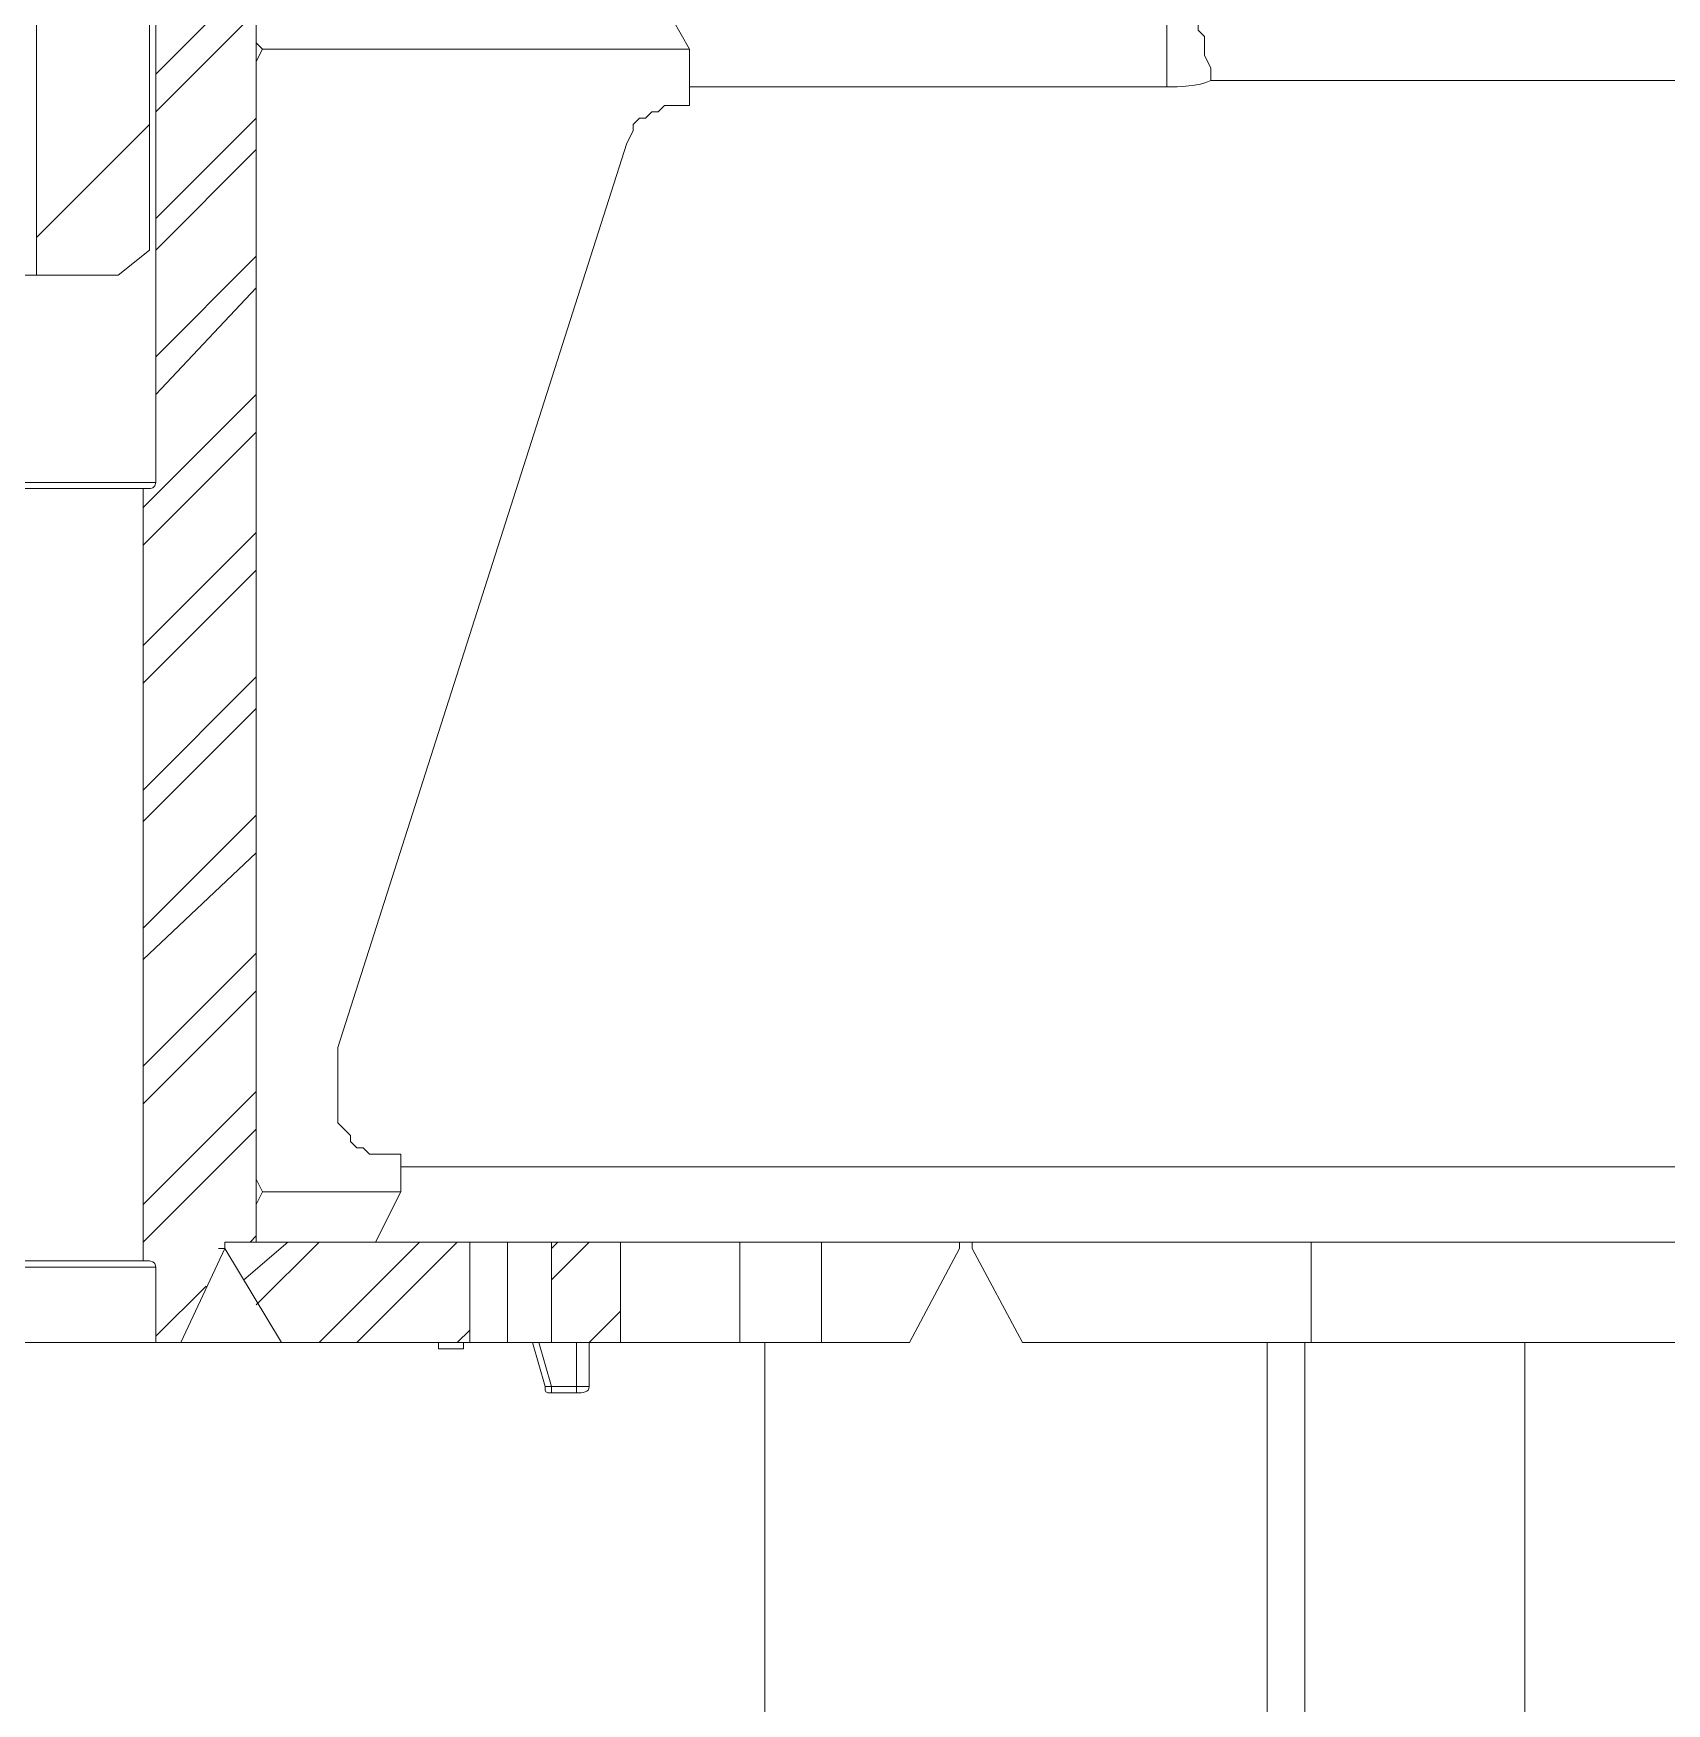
# Model space of a CAD drawing. Header units: millimetres. Extents: x 25083 to 52777, y 24772 to 45779.
# Drawn here: x 46324.7 to 46421.3, y 38540.3 to 38639 of the extents above; entities that cross this region are included whole.
import ezdxf

# ---------------------------------------------------------------- set-up
doc = ezdxf.new("R2010")
doc.units = ezdxf.units.MM

# ---------------------------------------------------------------- blocks, each defined once
blk = doc.blocks.new('zw$F4C5')
at = {"color": 7, "lineweight": 5}
for points in [[(214.646, 156.713), (214.646, 186.794)], [(221.33, 183.451), (221.33, 158.199)], [(221.701, 177.51), (221.701, 144.459)], [(227.643, 99.524), (227.643, 172.682)], [(251.781, 172.682), (253.267, 170.082)], [(281.49, 167.854), (281.49, 171.939)], [(284.09, 168.226), (284.09, 168.968), (283.718, 169.711), (283.718, 170.825), (283.347, 171.197), (283.347, 171.568), (282.976, 171.939), (282.976, 172.311), (282.604, 172.682)], [(227.643, 170.454), (228.014, 170.082)], [(228.014, 170.082), (227.643, 169.34)], [(253.267, 170.082), (228.014, 170.082)], [(253.267, 166.74), (253.267, 170.082)], [(320.483, 168.226), (284.09, 168.226)], [(281.49, 167.854), (253.267, 167.854)], [(249.553, 164.512), (249.925, 165.255), (249.925, 165.626), (250.296, 165.997), (250.667, 165.997), (251.039, 166.369), (251.41, 166.369), (251.781, 166.74), (252.153, 166.74)], [(252.153, 166.74), (253.267, 166.74)], [(232.471, 111.036), (249.553, 164.512)], [(219.473, 156.713), (221.33, 158.199)], [(203.505, 156.713), (219.473, 156.713)], [(221.701, 144.459), (201.648, 144.459)], [(202.019, 144.087), (221.33, 144.087)], [(220.959, 98.41), (220.959, 144.087)], [(232.471, 109.551), (232.471, 111.036)], [(232.471, 108.065), (232.471, 109.551)], [(235.07, 104.723), (234.328, 104.723), (233.956, 105.095), (233.585, 105.095), (233.213, 105.466), (233.213, 105.837), (232.471, 106.58), (232.471, 108.065)], [(236.184, 104.723), (235.07, 104.723)], [(236.184, 102.495), (236.184, 104.723)], [(236.184, 103.981), (343.136, 103.981)], [(227.643, 103.238), (228.014, 102.495)], [(227.643, 101.752), (228.014, 102.495)], [(228.014, 102.495), (236.184, 102.495)], [(236.184, 102.495), (234.699, 99.524)], [(223.187, 93.582), (225.786, 99.153)], [(225.415, 99.153), (225.786, 99.153)], [(225.786, 99.153), (225.786, 99.524)], [(225.786, 99.524), (225.786, 99.153)], [(225.786, 99.524), (249.182, 99.524)], [(229.129, 93.582), (225.786, 99.153)], [(240.269, 99.524), (240.269, 93.582)], [(242.497, 99.524), (242.497, 93.582)], [(245.097, 99.524), (245.097, 93.582)], [(249.182, 99.524), (249.182, 93.582)], [(256.238, 99.524), (249.182, 99.524)], [(256.238, 99.524), (528.444, 99.524)], [(256.238, 99.524), (256.238, 93.582)], [(261.065, 99.524), (261.065, 93.582)], [(261.065, 99.524), (261.065, 93.582)], [(266.264, 93.582), (269.235, 99.153)], [(269.235, 99.153), (269.235, 99.524)], [(269.978, 99.524), (269.978, 99.153)], [(272.949, 93.582), (269.978, 99.153)], [(290.031, 93.582), (290.031, 99.524)], [(201.648, 98.039), (221.701, 98.039)], [(221.33, 98.41), (202.019, 98.41)], [(221.701, 93.582), (221.701, 98.039)], [(80.214, 93.582), (249.182, 93.582)], [(238.412, 93.582), (238.412, 93.211), (239.155, 93.211)], [(239.155, 93.211), (239.898, 93.211), (239.898, 93.582), (240.269, 93.582)], [(244.726, 90.983), (243.983, 93.582)], [(244.354, 93.582), (245.097, 90.983)], [(246.582, 93.582), (246.582, 90.612)], [(247.325, 93.582), (247.325, 90.983)], [(256.238, 93.582), (249.182, 93.582)], [(256.238, 93.582), (266.264, 93.582)], [(257.723, 93.582), (257.723, 8.913)], [(272.949, 93.582), (528.444, 93.582)], [(287.432, 93.582), (287.432, 7.056)], [(289.66, 93.582), (289.66, 5.199)], [(302.658, 93.582), (302.658, 7.427)], [(245.097, 90.983), (244.726, 90.983)], [(245.097, 90.983), (245.097, 90.612)], [(246.582, 90.983), (245.097, 90.983)], [(247.325, 91.354), (247.325, 90.983), (246.582, 90.983)], [(245.097, 90.612), (246.582, 90.612)]]:
    blk.add_lwpolyline(points, dxfattribs=at)
at = {"color": 7, "lineweight": 0}
for points in [[(225.786, 172.682), (221.701, 168.597)], [(227.643, 172.311), (221.701, 166.369)], [(227.643, 165.997), (221.701, 160.056)], [(221.33, 165.626), (214.646, 158.942)], [(227.643, 164.141), (221.701, 158.199)], [(227.643, 157.828), (221.701, 151.886)], [(227.643, 155.971), (221.701, 149.658)], [(227.643, 149.658), (220.959, 142.973)], [(227.643, 147.43), (220.959, 140.745)], [(227.643, 141.488), (220.959, 134.803)], [(227.643, 139.26), (220.959, 132.575)], [(227.643, 132.947), (220.959, 126.262)], [(227.643, 131.09), (220.959, 124.405)], [(227.643, 124.777), (220.959, 118.092)], [(227.643, 122.548), (220.959, 116.235)], [(227.643, 116.607), (220.959, 109.922)], [(227.643, 114.379), (220.959, 107.694)], [(227.643, 108.437), (220.959, 101.752)], [(227.643, 106.209), (220.959, 99.524)], [(227.643, 99.896), (227.272, 99.524)], [(229.5, 99.524), (226.9, 97.296)], [(231.357, 99.524), (227.643, 95.811)], [(237.298, 99.524), (231.357, 93.582)], [(239.527, 99.524), (233.585, 93.582)], [(245.468, 99.524), (245.097, 99.153)], [(247.325, 99.524), (245.097, 97.296)], [(224.672, 96.925), (221.701, 93.954)], [(249.182, 95.439), (247.325, 93.582)], [(240.269, 94.325), (239.527, 93.582)]]:
    blk.add_lwpolyline(points, dxfattribs=at)
at = {"color": 7, "lineweight": 5}
for points in [[(281.49, 167.854), (282.233, 167.854), (283.347, 167.854), (284.09, 168.226)], [(221.33, 144.087), (221.33, 144.087), (221.701, 144.087), (221.701, 144.459)], [(225.786, 99.524), (225.786, 99.524), (225.786, 99.524), (225.786, 99.524)], [(221.701, 98.039), (221.701, 98.41), (221.33, 98.41), (221.33, 98.41)], [(244.726, 90.983), (244.726, 90.612), (244.726, 90.612), (245.097, 90.612)], [(246.582, 90.612), (246.954, 90.612), (247.325, 90.612), (247.325, 90.983)]]:
    blk.add_open_spline(points, degree=3, dxfattribs=at)

msp = doc.modelspace()

# ---------------------------------------------------------------- block references
msp.add_blockref('zw$F4C5', (46110.278, 38468.039))

doc.saveas('drawing.dxf')
